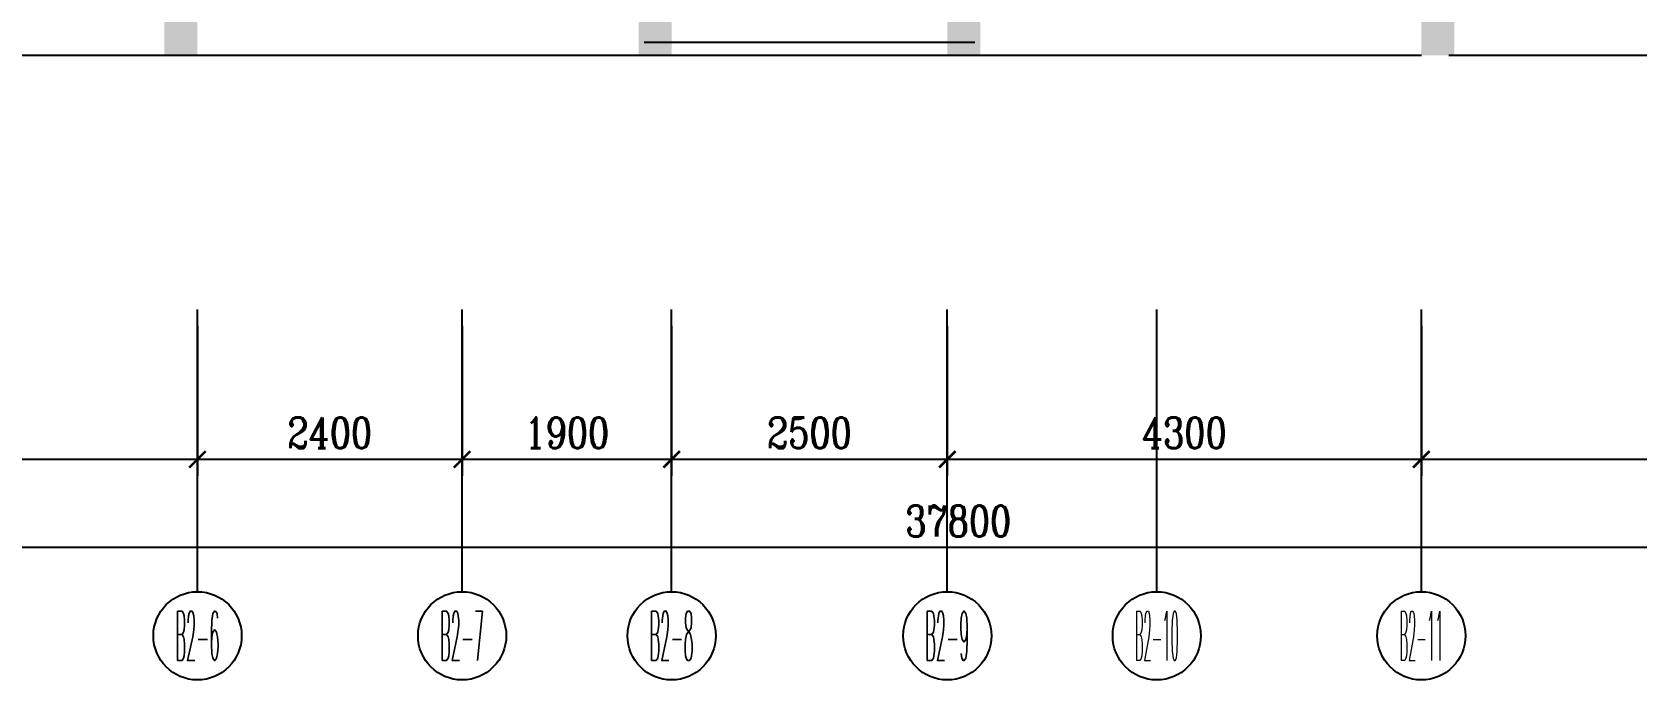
# Model space of a CAD drawing. Extents: x 3476 to 122276, y -94307 to -10307.
# Drawn here: x 74298 to 88852, y -47088 to -41213 of the extents above; entities that cross this region are included whole.
import ezdxf
from ezdxf.enums import TextEntityAlignment as Align

# ---------------------------------------------------------------- set-up
doc = ezdxf.new("R2010")
doc.units = 0
doc.header["$LTSCALE"] = 1000
doc.header["$MEASUREMENT"] = 0
doc.layers.get('0').update_dxf_attribs({"linetype": 'CONTINUOUS'})
doc.layers.get('DEFPOINTS').update_dxf_attribs({"linetype": 'CONTINUOUS'})
for name, color, linetype in [('AXIS', 7, 'CONTINUOUS'), ('AXIS_TEXT', 7, 'CONTINUOUS'), ('STAIR', 7, 'CONTINUOUS'), ('柱', 252, 'CONTINUOUS'), ('首层', 7, 'CONTINUOUS')]:
    doc.layers.add(name, color=color, linetype=linetype)
doc.styles.add('COMPLEX', font='COMPLEX.shx', dxfattribs={"width": 0.8})
doc.styles.add('DIM_FONT', font='romanc.shx', dxfattribs={"width": 0.8})
doc.dimstyles.new('S100', dxfattribs={"dimtxt": 280, "dimasz": 150, "dimexe": 150, "dimexo": 150, "dimgap": 100, "dimtad": 1, "dimdec": 0, "dimzin": 0, "dimdsep": 46, "dimtxsty": 'DIM_FONT', "dimblk": '_DIMX', "dimblk1": 'ARCHTICK', "dimblk2": 'ARCHTICK', "dimsah": 1, "dimcen": 0.09, "dimdle": 150, "dimclrt": 7, "dimadec": 0, "dimazin": 0, "dimtfac": 1, "dimtdec": 0, "dimtix": 1, "dimtmove": 2, "dimatfit": 3, "dimldrblk": 'ARCHTICK', "dimfxl": 0, "dimtolj": 1, "dimtzin": 0, "dimarcsym": 0})

# ---------------------------------------------------------------- blocks, each defined once
blk = doc.blocks.new('_ARCHTICK')
at = {"color": 0, "linetype": 'ByBlock', "const_width": 0.15}
blk.add_lwpolyline([(-0.5, -0.5), (0.5, 0.5)], dxfattribs=at)
blk = doc.blocks.new('*D797')
at = {"color": 0, "linetype": 'ByBlock'}
for p, q in [((63798, -43878), (63798, -46038)), ((101598, -43878), (101598, -46038)), ((101748, -45888), (63648, -45888))]:
    blk.add_line(p, q, dxfattribs=at)
at = {"layer": 'DEFPOINTS', "color": 0, "linetype": 'ByBlock'}
for p in [(63798, -43728), (101598, -43728), (63798, -45888)]:
    blk.add_point(p, dxfattribs=at)
at = {"color": 0, "linetype": 'ByBlock', "xscale": 150, "yscale": 150, "zscale": 150, "rotation": 180}
blk.add_blockref('_ARCHTICK', (63798, -45888), dxfattribs=at)
at = {"color": 0, "linetype": 'ByBlock', "xscale": 150, "yscale": 150, "zscale": 150}
blk.add_blockref('_ARCHTICK', (101598, -45888), dxfattribs=at)
at = {"color": 7, "linetype": 'ByBlock', "insert": (82698, -45648), "char_height": 280, "attachment_point": 5, "style": 'DIM_FONT'}
blk.add_mtext('\\A1;37800', dxfattribs=at)
blk = doc.blocks.new('_DIMX')
blk.add_line((-150, 0), (150, 0))
at = {"const_width": 50}
blk.add_lwpolyline([(-70, -70), (70, 70)], dxfattribs=at)
blk = doc.blocks.new('*D798')
at = {"color": 0, "linetype": 'ByBlock'}
for p, q in [((70098, -43878), (70098, -45238)), ((75798, -43878), (75798, -45238)), ((75948, -45088), (69948, -45088))]:
    blk.add_line(p, q, dxfattribs=at)
at = {"layer": 'DEFPOINTS', "color": 0, "linetype": 'ByBlock'}
for p in [(70098, -43728), (75798, -43728), (70098, -45088)]:
    blk.add_point(p, dxfattribs=at)
at = {"color": 0, "linetype": 'ByBlock', "xscale": 150, "yscale": 150, "zscale": 150, "rotation": 180}
blk.add_blockref('_ARCHTICK', (70098, -45088), dxfattribs=at)
at = {"color": 0, "linetype": 'ByBlock', "xscale": 150, "yscale": 150, "zscale": 150}
blk.add_blockref('_ARCHTICK', (75798, -45088), dxfattribs=at)
at = {"color": 7, "linetype": 'ByBlock', "insert": (72948, -44848), "char_height": 280, "attachment_point": 5, "style": 'DIM_FONT'}
blk.add_mtext('\\A1;5700', dxfattribs=at)
blk = doc.blocks.new('*D801')
at = {"color": 0, "linetype": 'ByBlock'}
for p, q in [((78198, -43878), (78198, -45238)), ((80098, -43878), (80098, -45238)), ((80248, -45088), (78048, -45088))]:
    blk.add_line(p, q, dxfattribs=at)
at = {"layer": 'DEFPOINTS', "color": 0, "linetype": 'ByBlock'}
for p in [(78198, -43728), (80098, -43728), (78198, -45088)]:
    blk.add_point(p, dxfattribs=at)
at = {"color": 0, "linetype": 'ByBlock', "xscale": 150, "yscale": 150, "zscale": 150, "rotation": 180}
blk.add_blockref('_ARCHTICK', (78198, -45088), dxfattribs=at)
at = {"color": 0, "linetype": 'ByBlock', "xscale": 150, "yscale": 150, "zscale": 150}
blk.add_blockref('_ARCHTICK', (80098, -45088), dxfattribs=at)
at = {"color": 7, "linetype": 'ByBlock', "insert": (79148, -44848), "char_height": 280, "attachment_point": 5, "style": 'DIM_FONT'}
blk.add_mtext('\\A1;1900', dxfattribs=at)
blk = doc.blocks.new('_AXISO')
blk.add_circle((0, 0), 0.5)
at = {"layer": 'AXIS_TEXT', "style": 'COMPLEX', "width": 1.041667}
blk.add_attdef('A', text='', height=0.56, dxfattribs=at).set_placement((-0.25, -0.28), (0.25, -0.28), align=Align.FIT)
blk = doc.blocks.new('*D806')
at = {"color": 0, "linetype": 'ByBlock'}
for p, q in [((82598, -43878), (82598, -45238)), ((86898, -43878), (86898, -45238)), ((87048, -45088), (82448, -45088))]:
    blk.add_line(p, q, dxfattribs=at)
at = {"layer": 'DEFPOINTS', "color": 0, "linetype": 'ByBlock'}
for p in [(82598, -43728), (86898, -43728), (82598, -45088)]:
    blk.add_point(p, dxfattribs=at)
at = {"color": 0, "linetype": 'ByBlock', "xscale": 150, "yscale": 150, "zscale": 150, "rotation": 180}
blk.add_blockref('_ARCHTICK', (82598, -45088), dxfattribs=at)
at = {"color": 0, "linetype": 'ByBlock', "xscale": 150, "yscale": 150, "zscale": 150}
blk.add_blockref('_ARCHTICK', (86898, -45088), dxfattribs=at)
at = {"color": 7, "linetype": 'ByBlock', "insert": (84748, -44848), "char_height": 280, "attachment_point": 5, "style": 'DIM_FONT'}
blk.add_mtext('\\A1;4300', dxfattribs=at)
blk = doc.blocks.new('*D807')
at = {"color": 0, "linetype": 'ByBlock'}
for p, q in [((80098, -43878), (80098, -45238)), ((82598, -43878), (82598, -45238)), ((82748, -45088), (79948, -45088))]:
    blk.add_line(p, q, dxfattribs=at)
at = {"layer": 'DEFPOINTS', "color": 0, "linetype": 'ByBlock'}
for p in [(80098, -43728), (82598, -43728), (80098, -45088)]:
    blk.add_point(p, dxfattribs=at)
at = {"color": 0, "linetype": 'ByBlock', "xscale": 150, "yscale": 150, "zscale": 150, "rotation": 180}
blk.add_blockref('_ARCHTICK', (80098, -45088), dxfattribs=at)
at = {"color": 0, "linetype": 'ByBlock', "xscale": 150, "yscale": 150, "zscale": 150}
blk.add_blockref('_ARCHTICK', (82598, -45088), dxfattribs=at)
at = {"color": 7, "linetype": 'ByBlock', "insert": (81348, -44848), "char_height": 280, "attachment_point": 5, "style": 'DIM_FONT'}
blk.add_mtext('\\A1;2500', dxfattribs=at)
blk = doc.blocks.new('*D808')
at = {"color": 0, "linetype": 'ByBlock'}
for p, q in [((75798, -43878), (75798, -45238)), ((78198, -43878), (78198, -45238)), ((78348, -45088), (75648, -45088))]:
    blk.add_line(p, q, dxfattribs=at)
at = {"layer": 'DEFPOINTS', "color": 0, "linetype": 'ByBlock'}
for p in [(75798, -43728), (78198, -43728), (75798, -45088)]:
    blk.add_point(p, dxfattribs=at)
at = {"color": 0, "linetype": 'ByBlock', "xscale": 150, "yscale": 150, "zscale": 150, "rotation": 180}
blk.add_blockref('_ARCHTICK', (75798, -45088), dxfattribs=at)
at = {"color": 0, "linetype": 'ByBlock', "xscale": 150, "yscale": 150, "zscale": 150}
blk.add_blockref('_ARCHTICK', (78198, -45088), dxfattribs=at)
at = {"color": 7, "linetype": 'ByBlock', "insert": (76998, -44848), "char_height": 280, "attachment_point": 5, "style": 'DIM_FONT'}
blk.add_mtext('\\A1;2400', dxfattribs=at)
blk = doc.blocks.new('*D809')
at = {"color": 0, "linetype": 'ByBlock'}
for p, q in [((86898, -43878), (86898, -45238)), ((92598, -43878), (92598, -45238)), ((92748, -45088), (86748, -45088))]:
    blk.add_line(p, q, dxfattribs=at)
at = {"layer": 'DEFPOINTS', "color": 0, "linetype": 'ByBlock'}
for p in [(86898, -43728), (92598, -43728), (86898, -45088)]:
    blk.add_point(p, dxfattribs=at)
at = {"color": 0, "linetype": 'ByBlock', "xscale": 150, "yscale": 150, "zscale": 150, "rotation": 180}
blk.add_blockref('_ARCHTICK', (86898, -45088), dxfattribs=at)
at = {"color": 0, "linetype": 'ByBlock', "xscale": 150, "yscale": 150, "zscale": 150}
blk.add_blockref('_ARCHTICK', (92598, -45088), dxfattribs=at)
at = {"color": 7, "linetype": 'ByBlock', "insert": (89748, -44848), "char_height": 280, "attachment_point": 5, "style": 'DIM_FONT'}
blk.add_mtext('\\A1;5700', dxfattribs=at)

msp = doc.modelspace()

# ---------------------------------------------------------------- hatches: boundary and pattern name
at = {"layer": '柱'}
h = msp.add_hatch(color=252, dxfattribs=at)
h.paths.add_polyline_path([(79798.2, -27222.8), (80098.2, -27222.8), (80098.2, -28222.8), (78798.2, -28222.8), (78798.2, -27922.8), (79798.2, -27922.8)])
h.paths.add_polyline_path([(64298.2, -21622.8), (63798.2, -21622.8), (63798.2, -24622.8), (64098.2, -24622.8), (64098.2, -21922.8), (64298.2, -21922.8)])
h.paths.add_polyline_path([(63798.2, -29222.8), (64098.2, -29222.8), (64098.2, -30722.8), (64298.2, -30722.8), (64298.2, -31022.8), (63798.2, -31022.8)])
h.paths.add_polyline_path([(70398.2, -34222.8), (70898.2, -34222.8), (70898.2, -36212.8), (70598.2, -36212.8), (70598.2, -34522.8), (70398.2, -34522.8)])
h.paths.add_polyline_path([(66398.2, -38922.8), (66698.2, -38922.8), (66698.2, -40622.8), (67048.2, -40622.8), (67048.2, -40922.8), (66398.2, -40922.8)])
h.paths.add_polyline_path([(66898.2, -35422.9), (66398.2, -35422.9), (66398.2, -37022.9), (66698.2, -37022.9), (66698.2, -35722.9), (66898.2, -35722.9)])
h.paths.add_polyline_path([(69598.2, -40622.8), (69598.2, -40922.8), (70998.2, -40922.8), (70998.2, -40622.8), (70398.2, -40622.8), (70398.2, -39922.8), (70098.2, -39922.8), (70098.2, -40622.8)])
h.paths.add_polyline_path([(75498.2, -39822.8), (75798.2, -39822.8), (75798.2, -41422.8), (75498.2, -41422.8)])
h.paths.add_polyline_path([(67498.2, -28472.8), (68198.2, -28472.8), (68198.2, -27772.8), (67498.2, -27772.8)])
h.paths.add_polyline_path([(67498.2, -31272.8), (68198.2, -31272.8), (68198.2, -30572.8), (67498.2, -30572.8)])
h.paths.add_polyline_path([(67198.2, -21622.8), (67998.2, -21622.8), (67998.2, -22922.8), (67998.2, -23122.8), (67698.2, -23122.8), (67698.2, -21922.8), (67198.2, -21922.8)])
h.paths.add_polyline_path([(75798.2, -34222.9), (75798.2, -34522.9), (73798.2, -34522.9), (73798.2, -34222.9)])
h.paths.add_polyline_path([(73298.2, -31272.8), (73998.2, -31272.8), (73998.2, -30572.8), (73298.2, -30572.8)])
h.paths.add_polyline_path([(73298.2, -28472.8), (73998.2, -28472.8), (73998.2, -27772.8), (73298.2, -27772.8)])
h.paths.add_polyline_path([(78898.2, -32622.8), (78898.2, -32322.8), (78098.2, -32322.8), (78098.2, -34922.8), (78998.2, -34922.8), (78998.2, -34622.8), (78398.2, -34622.8), (78398.2, -32622.8)])
h.paths.add_polyline_path([(78398.2, -32622.8), (78398.2, -34622.8)], flags=16)
h.paths.add_polyline_path([(73598.2, -24222.8), (73898.2, -24222.8), (73898.2, -21622.8), (73598.2, -21622.8)])
h.paths.add_polyline_path([(95498.2, -21622.8), (94698.2, -21622.8), (94698.2, -22922.8), (94698.2, -23122.8), (94998.2, -23122.8), (94998.2, -21922.8), (95498.2, -21922.8)])
h.paths.add_polyline_path([(95198.2, -28472.8), (94498.2, -28472.8), (94498.2, -27772.8), (95198.2, -27772.8)])
h.paths.add_polyline_path([(95198.2, -31272.8), (94498.2, -31272.8), (94498.2, -30572.8), (95198.2, -30572.8)])
h.paths.add_polyline_path([(92298.2, -34222.8), (91798.2, -34222.8), (91798.2, -36212.8), (92098.2, -36212.8), (92098.2, -34522.8), (92298.2, -34522.8)])
h.paths.add_polyline_path([(87198.2, -39822.8), (86898.2, -39822.8), (86898.2, -41422.8), (87198.2, -41422.8)])
h.paths.add_polyline_path([(82898.2, -39422.8), (82598.2, -39422.8), (82598.2, -41422.8), (82898.2, -41422.8)])
h.paths.add_polyline_path([(79798.2, -39422.8), (80098.2, -39422.8), (80098.2, -41422.8), (79798.2, -41422.8)])
h.paths.add_polyline_path([(93098.2, -40622.8), (93098.2, -40922.8), (91698.2, -40922.8), (91698.2, -40622.8), (92298.2, -40622.8), (92298.2, -39922.8), (92598.2, -39922.8), (92598.2, -40622.8)])
h.paths.add_polyline_path([(86898.2, -34222.9), (86898.2, -34522.9), (88898.2, -34522.9), (88898.2, -34222.9)])
h.paths.add_polyline_path([(82898.2, -27222.8), (82598.2, -27222.8), (82598.2, -28222.8), (83898.2, -28222.8), (83898.2, -27922.8), (82898.2, -27922.8)])
h.paths.add_polyline_path([(79998.2, -32622.8), (79998.2, -32322.8), (80798.2, -32322.8), (80798.2, -34922.8), (79898.2, -34922.8), (79898.2, -34622.8), (80498.2, -34622.8), (80498.2, -32622.8)])
h.paths.add_polyline_path([(82698.2, -32622.8), (82698.2, -32322.8), (81898.2, -32322.8), (81898.2, -34922.8), (82798.2, -34922.8), (82798.2, -34622.8), (82198.2, -34622.8), (82198.2, -32622.8)])
h.paths.add_polyline_path([(84298.2, -32622.8), (84298.2, -34622.8)], flags=16)
h.paths.add_polyline_path([(83798.2, -32622.8), (83798.2, -32322.8), (84598.2, -32322.8), (84598.2, -34922.8), (83698.2, -34922.8), (83698.2, -34622.8), (84298.2, -34622.8), (84298.2, -32622.8)])
h.paths.add_polyline_path([(79798.2, -23622.8), (80098.2, -23622.8), (80098.2, -21622.8), (79798.2, -21622.8)])
h.paths.add_polyline_path([(82898.2, -23622.8), (82598.2, -23622.8), (82598.2, -21622.8), (82898.2, -21622.8)])
h.paths.add_polyline_path([(89398.2, -31272.8), (88698.2, -31272.8), (88698.2, -30572.8), (89398.2, -30572.8)])
h.paths.add_polyline_path([(89398.2, -28472.8), (88698.2, -28472.8), (88698.2, -27772.8), (89398.2, -27772.8)])
h.paths.add_polyline_path([(89098.2, -24222.8), (88798.2, -24222.8), (88798.2, -21622.8), (89098.2, -21622.8)])
h.paths.add_polyline_path([(96298.2, -38922.8), (95998.2, -38922.8), (95998.2, -40622.8), (95648.2, -40622.8), (95648.2, -40922.8), (96298.2, -40922.8)])
h.paths.add_polyline_path([(95798.2, -35422.9), (96298.2, -35422.9), (96298.2, -37022.9), (95998.2, -37022.9), (95998.2, -35722.9), (95798.2, -35722.9)])
h.paths.add_polyline_path([(98398.2, -21622.8), (98898.2, -21622.8), (98898.2, -24622.8), (98598.2, -24622.8), (98598.2, -21922.8), (98398.2, -21922.8)])
h.paths.add_polyline_path([(98898.2, -29222.8), (98598.2, -29222.8), (98598.2, -30722.8), (98398.2, -30722.8), (98398.2, -31022.8), (98898.2, -31022.8)])
edge = h.paths.add_edge_path()
edge.add_line((61332.4, -21622.8), (99929, -21622.8))
edge = h.paths.add_edge_path()
edge.add_line((98898.2, -43727.8), (98898.2, -17431.9))

# ---------------------------------------------------------------- linework, layer by layer
at = {"layer": 'AXIS'}
for p, q in [((75798.2, -46288.5), (75798.2, -43727.8)), ((78198.2, -46288.5), (78198.2, -43727.8)), ((80098.2, -46288.5), (80098.2, -43727.8)), ((82598.2, -46288.5), (82598.2, -43727.8)), ((84498.2, -46288.5), (84498.2, -43727.8)), ((86898.2, -46288.5), (86898.2, -43727.8))]:
    msp.add_line(p, q, dxfattribs=at)
at = {"layer": 'STAIR'}
for p, q in [((51748.2, -41422.8), (79848.2, -41422.9)), ((87148.2, -41422.8), (96798.2, -41422.8))]:
    msp.add_line(p, q, dxfattribs=at)
at = {"layer": '首层'}
for p, q in [((79848.2, -41302.9), (82848.2, -41302.9)), ((79848.2, -41422.9), (86898.2, -41422.9))]:
    msp.add_line(p, q, dxfattribs=at)

# ---------------------------------------------------------------- block references
at = {"layer": 'AXIS'}
ref = msp.add_blockref('_AXISO', (75798.2, -46688.5), dxfattribs=dict(at, xscale=800, yscale=800, zscale=800))
ref.add_attrib('A', 'B2-6', dxfattribs={"layer": 'AXIS_TEXT', "height": 448, "style": 'COMPLEX', "width": 0.228659}).set_placement((75598.2, -46912.5), (75998.2, -46912.5), align=Align.FIT)
ref = msp.add_blockref('_AXISO', (78198.2, -46688.5), dxfattribs=dict(at, xscale=800, yscale=800, zscale=800))
ref.add_attrib('A', 'B2-7', dxfattribs={"layer": 'AXIS_TEXT', "height": 448, "style": 'COMPLEX', "width": 0.228659}).set_placement((77998.2, -46912.5), (78398.2, -46912.5), align=Align.FIT)
ref = msp.add_blockref('_AXISO', (80098.2, -46688.5), dxfattribs=dict(at, xscale=800, yscale=800, zscale=800))
ref.add_attrib('A', 'B2-8', dxfattribs={"layer": 'AXIS_TEXT', "height": 448, "style": 'COMPLEX', "width": 0.228659}).set_placement((79898.2, -46912.5), (80298.2, -46912.5), align=Align.FIT)
ref = msp.add_blockref('_AXISO', (82598.2, -46688.5), dxfattribs=dict(at, xscale=800, yscale=800, zscale=800))
ref.add_attrib('A', 'B2-9', dxfattribs={"layer": 'AXIS_TEXT', "height": 448, "style": 'COMPLEX', "width": 0.228659}).set_placement((82398.2, -46912.5), (82798.2, -46912.5), align=Align.FIT)
ref = msp.add_blockref('_AXISO', (84498.2, -46688.5), dxfattribs=dict(at, xscale=800, yscale=800, zscale=800))
ref.add_attrib('A', 'B2-10', dxfattribs={"layer": 'AXIS_TEXT', "height": 448, "style": 'COMPLEX', "width": 0.193299}).set_placement((84298.2, -46912.5), (84698.2, -46912.5), align=Align.FIT)
ref = msp.add_blockref('_AXISO', (86898.2, -46688.5), dxfattribs=dict(at, xscale=800, yscale=800, zscale=800))
ref.add_attrib('A', 'B2-11', dxfattribs={"layer": 'AXIS_TEXT', "height": 448, "style": 'COMPLEX', "width": 0.203804}).set_placement((86698.2, -46912.5), (87098.2, -46912.5), align=Align.FIT)

# ---------------------------------------------------------------- dimensions: what is measured, and where the dimension line sits
dim = msp.add_aligned_dim(p1=(101598.2, -43727.8), p2=(63798.2, -43727.8), distance=2160.7, dimstyle='S100', dxfattribs=at)
dim.commit()
dim.dimension.update_dxf_attribs({"geometry": '*D797', "text_midpoint": (82698.2, -45648.5)})
for base, p1, p2, picture, middle in [((70098.2, -45088.5), (75798.2, -43727.8), (70098.2, -43727.8), '*D798', (72948.2, -44848.5)), ((75798.2, -45088.5), (78198.2, -43727.8), (75798.2, -43727.8), '*D808', (76998.2, -44848.5)), ((78198.2, -45088.5), (80098.2, -43727.8), (78198.2, -43727.8), '*D801', (79148.2, -44848.5)), ((80098.2, -45088.5), (82598.2, -43727.8), (80098.2, -43727.8), '*D807', (81348.2, -44848.5)), ((82598.2, -45088.5), (86898.2, -43727.8), (82598.2, -43727.8), '*D806', (84748.2, -44848.5)), ((86898.2, -45088.5), (92598.2, -43727.8), (86898.2, -43727.8), '*D809', (89748.2, -44848.5))]:
    dim = msp.add_linear_dim(base=base, p1=p1, p2=p2, dimstyle='S100', dxfattribs=at)
    dim.commit()
    dim.dimension.update_dxf_attribs({"geometry": picture, "text_midpoint": middle})

doc.saveas('drawing.dxf')
